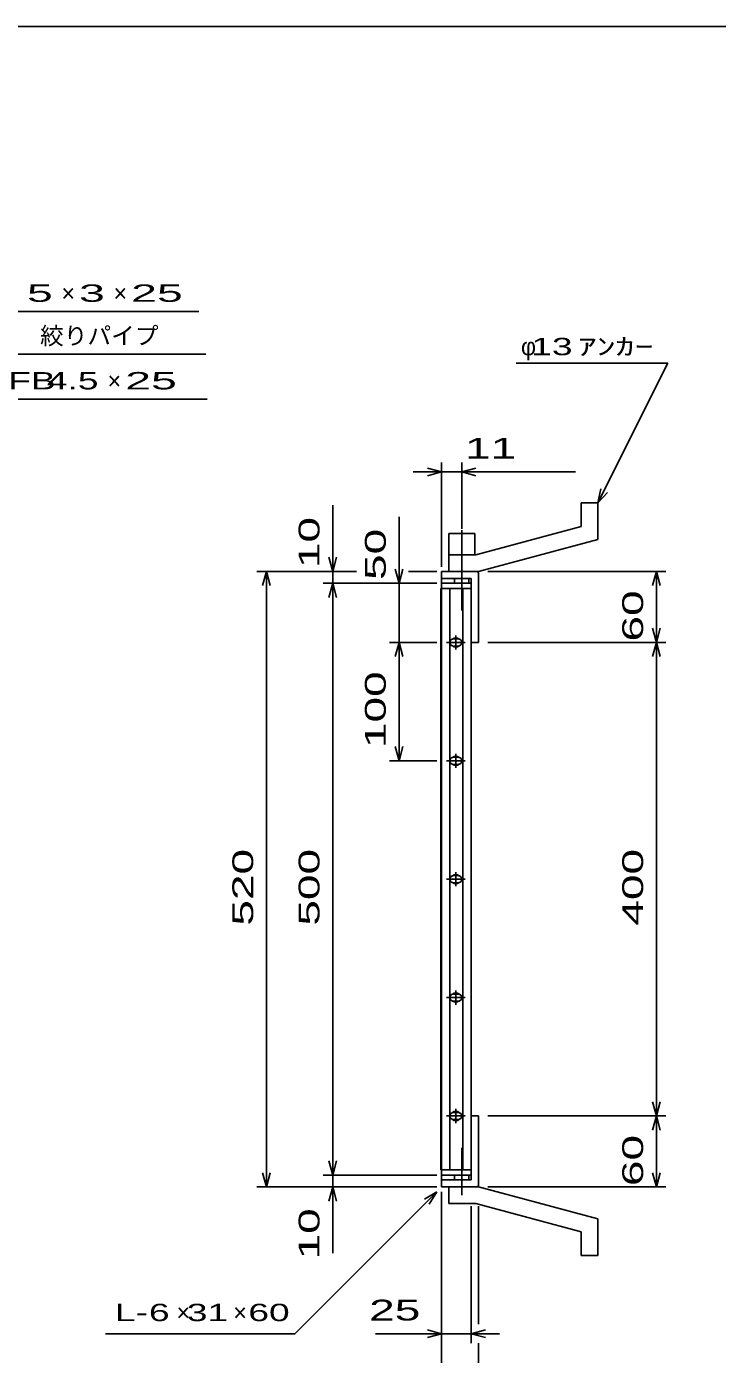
# Model space of a CAD drawing. Units: millimetres, scale not verified. Extents: x -1456 to 1389, y -1026 to 839.
# Drawn here: x -510 to 74, y -283 to 839 of the extents above; entities that cross this region are included whole.
import ezdxf
from ezdxf.enums import TextEntityAlignment as Align

# ---------------------------------------------------------------- set-up
doc = ezdxf.new("R2010")
doc.units = ezdxf.units.MM
doc.header["$LTSCALE"] = 8
doc.linetypes.add('LONG_DASHED_DOTTED', pattern=[15.25, 12, -1.5, 0.25, -1.5])
for name, color, linetype, lineweight in [('0_2', 150, 'Continuous', 25), ('16', 3, 'Continuous', 25), ('19', 6, 'Continuous', 25), ('22', 4, 'Continuous', 25)]:
    doc.layers.add(name, color=color, linetype=linetype, lineweight=lineweight)
doc.styles.add('ベクトル', font='')
doc.styles.get('ベクトル').set_extended_font_data('ベクトル')

msp = doc.modelspace()

# ---------------------------------------------------------------- linework, layer by layer
at = {"layer": '0_2'}
msp.add_line((-1379.2, 838.8), (1388.8, 838.8), dxfattribs=at)
at = {"layer": '16'}
for p, q in [((-159.7, -127), (-159.7, 364)), ((-159.7, 364), (-159, 364)), ((-134, 368.5), (-159, 368.5)), ((-159, 368.5), (-159, 364)), ((-159, 364), (-134, 364)), ((-159, 364), (-159, -127)), ((-134, 364), (-159, 364)), ((-152, 364), (-152, -127)), ((-141, -127), (-141, 364)), ((-134, 364), (-134, 368.5)), ((-134, -127), (-134, 364)), ((-155, 318.5), (-139, 318.5)), ((-145, 321.5), (-149, 321.5)), ((-149, 315.5), (-145, 315.5)), ((-147, 324.5), (-147, 312.5)), ((-147, 224.5), (-147, 212.5)), ((-155, 218.5), (-139, 218.5)), ((-145, 221.5), (-149, 221.5)), ((-149, 215.5), (-145, 215.5)), ((-147, 124.5), (-147, 112.5)), ((-155, 118.5), (-139, 118.5)), ((-145, 121.5), (-149, 121.5)), ((-149, 115.5), (-145, 115.5)), ((-147, 24.5), (-147, 12.5)), ((-155, 18.5), (-139, 18.5)), ((-145, 21.5), (-149, 21.5)), ((-149, 15.5), (-145, 15.5)), ((-145, -78.5), (-149, -78.5)), ((-147, -75.5), (-147, -87.5)), ((-155, -81.5), (-139, -81.5)), ((-149, -84.5), (-145, -84.5)), ((-159, -127), (-159.7, -127)), ((-159, -127), (-134, -127)), ((-159, -131.5), (-159, -127)), ((-159, -127), (-134, -127)), ((-134, -131.5), (-159, -131.5)), ((-134, -127), (-134, -131.5))]:
    msp.add_line(p, q, dxfattribs=at)
for centre, radius, start, end in [((-149, 318.5), 3, 90, 270), ((-147, 318.5), 4, 46.6, 133.4), ((-147, 318.5), 4, 226.6, 313.4), ((-145, 318.5), 3, 270, 90), ((-149, 218.5), 3, 90, 270), ((-147, 218.5), 4, 46.6, 133.4), ((-147, 218.5), 4, 226.6, 313.4), ((-145, 218.5), 3, 270, 90), ((-149, 118.5), 3, 90, 270), ((-147, 118.5), 4, 46.6, 133.4), ((-147, 118.5), 4, 226.6, 313.4), ((-145, 118.5), 3, 270, 90), ((-147, 18.5), 4, 46.6, 133.4), ((-149, 18.5), 3, 90, 270), ((-147, 18.5), 4, 226.6, 313.4), ((-145, 18.5), 3, 270, 90), ((-149, -81.5), 3, 90, 270), ((-147, -81.5), 4, 46.6, 133.4), ((-145, -81.5), 3, 270, 90), ((-147, -81.5), 4, 226.6, 313.4)]:
    msp.add_arc(centre, radius, start, end, dxfattribs=at)
at = {"layer": '19'}
for p, q in [((-41, 436.5), (-27, 436.5)), ((-41, 416.5), (-41, 436.5)), ((-27, 405.5), (-27, 436.5)), ((-41, 416.5), (-130, 392.5)), ((-153, 378.5), (-153, 410.5)), ((-153, 410.5), (-131, 410.5)), ((-131, 392.5), (-131, 410.5)), ((-128, 378.5), (-27, 405.5)), ((-153, 392.5), (-130, 392.5)), ((-153, 378.5), (-153, 392.5)), ((-159, 368.5), (-159, 378.5)), ((-159, 372.5), (-159, 378.5)), ((-159, 378.5), (-129, 378.5)), ((-134, 372.5), (-159, 372.5)), ((-153, 378.5), (-128, 378.5)), ((-148, 368.5), (-148, 372.5)), ((-136, 372.5), (-136, 368.5)), ((-134, 318.5), (-134, 372.5)), ((-129, 378.5), (-128, 377.5)), ((-128, 377.5), (-128, 318.5)), ((-128, 318.5), (-134, 318.5)), ((-128, -81.5), (-134, -81.5)), ((-134, -81.5), (-134, -135.5)), ((-128, -140.5), (-128, -81.5)), ((-159, -135.5), (-159, -125.5)), ((-148, -131.5), (-148, -135.5)), ((-136, -135.5), (-136, -131.5)), ((-159, -135.5), (-159, -141.5)), ((-134, -135.5), (-159, -135.5)), ((-159, -141.5), (-129, -141.5)), ((-153, -141.5), (-128, -141.5)), ((-153, -155.5), (-153, -141.5)), ((-129, -141.5), (-128, -140.5)), ((-128, -141.5), (-27, -168.5)), ((-153, -155.5), (-130, -155.5)), ((-41, -179.5), (-130, -155.5)), ((-27, -199.5), (-27, -168.5)), ((-41, -199.5), (-41, -179.5)), ((-41, -199.5), (-27, -199.5))]:
    msp.add_line(p, q, dxfattribs=at)
at = {"layer": '19', "linetype": 'LONG_DASHED_DOTTED'}
for p, q in [((-142, 413.5), (-142, 345.5)), ((-142, -148.5), (-142, -108.5))]:
    msp.add_line(p, q, dxfattribs=at)
at = {"layer": '22'}
for p, q in [((-732.2, 598), (-364.2, 598)), ((-710.2, 562), (-358.2, 562)), ((-96, 554.5), (32, 554.5)), ((-27, 436.5), (32, 554.5)), ((-693.2, 524), (-357.2, 524)), ((-183, 462.5), (-159, 462.5)), ((-159, 462.5), (-171, 465.7)), ((-171, 459.3), (-159, 462.5)), ((-159, 382.5), (-159, 470.5)), ((-159, 462.5), (-142, 462.5)), ((-142, 414.5), (-142, 470.5)), ((-142, 462.5), (-130, 465.7)), ((-130, 459.3), (-142, 462.5)), ((-142, 462.5), (-46, 462.5)), ((-27, 436.5), (-24.6, 448.2)), ((-27, 436.5), (-19, 445.3)), ((-251, 378.5), (-251, 434.5)), ((-195, 368.5), (-195, 424.5)), ((-251, 378.5), (-254.2, 390.5)), ((-251, 378.5), (-247.8, 390.5)), ((-315, 378.5), (-231, 378.5)), ((-310.2, 366.5), (-307, 378.5)), ((-303.8, 366.5), (-307, 378.5)), ((-307, -141.5), (-307, 378.5)), ((-259, 378.5), (-231, 378.5)), ((-251, 368.5), (-251, 378.5)), ((-195, 368.5), (-198.2, 380.5)), ((-191.8, 380.5), (-195, 368.5)), ((-187, 378.5), (-163, 378.5)), ((-187, 378.5), (-163, 378.5)), ((-120, 378.5), (30.4, 378.5)), ((19.2, 366.5), (22.4, 378.5)), ((25.6, 366.5), (22.4, 378.5)), ((22.4, 318.5), (22.4, 378.5)), ((-259, 368.5), (-163, 368.5)), ((-254.2, 356.5), (-251, 368.5)), ((-247.8, 356.5), (-251, 368.5)), ((-251, -131.5), (-251, 368.5)), ((-163, 368.5), (-203, 368.5)), ((-195, 368.5), (-195, 318.5)), ((22.4, 318.5), (19.2, 330.5)), ((22.4, 318.5), (25.6, 330.5)), ((-203, 318.5), (-163, 318.5)), ((-198.2, 306.5), (-195, 318.5)), ((-191.8, 306.5), (-195, 318.5)), ((-195, 218.5), (-195, 318.5)), ((-120, 318.5), (30.4, 318.5)), ((19.2, 306.5), (22.4, 318.5)), ((25.6, 306.5), (22.4, 318.5)), ((22.4, -81.5), (22.4, 318.5)), ((-195, 218.5), (-198.2, 230.5)), ((-195, 218.5), (-191.8, 230.5)), ((-203, 218.5), (-163, 218.5)), ((22.4, -81.5), (19.2, -69.5)), ((22.4, -81.5), (25.6, -69.5)), ((-120, -81.5), (30.4, -81.5)), ((19.2, -93.5), (22.4, -81.5)), ((25.6, -93.5), (22.4, -81.5)), ((22.4, -141.5), (22.4, -81.5)), ((-251, -131.5), (-254.2, -119.5)), ((-251, -131.5), (-247.8, -119.5)), ((-307, -141.5), (-310.2, -129.5)), ((-307, -141.5), (-303.8, -129.5)), ((-259, -131.5), (-163, -131.5)), ((-251, -141.5), (-251, -131.5)), ((22.4, -141.5), (19.2, -129.5)), ((22.4, -141.5), (25.6, -129.5)), ((-315, -141.5), (-163, -141.5)), ((-283, -265.5), (-163, -145.5)), ((-259, -141.5), (-163, -141.5)), ((-254.2, -153.5), (-251, -141.5)), ((-247.8, -153.5), (-251, -141.5)), ((-251, -197.5), (-251, -141.5)), ((-173.4, -151.9), (-163, -145.5)), ((-169.4, -155.9), (-163, -145.5)), ((-159, -273.5), (-159, -145.5)), ((-159, -329.5), (-159, -145.5)), ((-120, -141.5), (30.4, -141.5)), ((-134, -273.5), (-134, -157.7)), ((-128, -257.5), (-128, -157.7)), ((-443, -265.5), (-283, -265.5)), ((-215, -265.5), (-159, -265.5)), ((-159, -265.5), (-171, -262.3)), ((-171, -268.7), (-159, -265.5)), ((-159, -265.5), (-134, -265.5)), ((-134, -265.5), (-122, -262.3)), ((-122, -268.7), (-134, -265.5)), ((-134, -265.5), (-110, -265.5)), ((-128, -329.5), (-128, -273.5))]:
    msp.add_line(p, q, dxfattribs=at)

# ---------------------------------------------------------------- texts
at = {"layer": '22', "color": 2, "style": 'ベクトル'}
for s, height, width, p in [(' 5 ', 14.66, 2, (-520.2, 613.6)), (' 3 ', 14.66, 2, (-476.2, 613.6)), (' 25 ', 14.66, 2, (-432.2, 613.6)), (' 13 ', 14.66, 1.6, (-92, 568.5)), ('ｱﾝｶｰ', 14.66, 1.6, (-44, 568.5)), ('FB', 14.66, 1.6, (-525.2, 539.6)), (' 4.5 ', 14.66, 1.6, (-501.2, 539.6)), (' 25 ', 14.66, 2, (-437.2, 539.6)), (' 11', 17.6, 1.65, (-150, 482.5)), ('L-', 14.66, 1.6, (-435, -247.5)), (' 6 ', 14.66, 1.6, (-415, -247.5)), (' 31 ', 14.66, 1.6, (-383, -247.5)), (' 60 ', 14.66, 1.6, (-331, -247.5)), (' 25 ', 17.6, 1.65, (-231, -245.5))]:
    msp.add_text(s, height=height, dxfattribs=dict(at, width=width)).set_placement(p, align=Align.MIDDLE_LEFT)
for s, height, p in [('×', 14.7, (-480.2, 613.6)), ('×', 14.7, (-436.2, 613.6)), ('絞りパイプ', 14.66, (-498.2, 577.6)), ('φ', 14.7, (-92, 568.5)), ('×', 14.7, (-441.2, 539.6)), ('×', 14.7, (-383, -247.5)), ('×', 14.7, (-335, -247.5))]:
    msp.add_text(s, height=height, dxfattribs=at).set_placement(p, align=Align.MIDDLE_LEFT)
at = {"layer": '22', "color": 2, "style": 'ベクトル', "width": 1.65}
for s, p in [(' 10 ', (-271, 370.5)), (' 50 ', (-215, 360.5)), (' 60 ', (2.4, 308.5)), (' 100 ', (-215, 218.5)), (' 520 ', (-327, 68.5)), (' 500 ', (-271, 68.5)), (' 400 ', (2.4, 68.5)), (' 60 ', (2.4, -151.5)), (' 10 ', (-271, -213.5))]:
    msp.add_text(s, height=17.6, rotation=90, dxfattribs=at).set_placement(p, align=Align.MIDDLE_LEFT)

doc.saveas('drawing.dxf')
